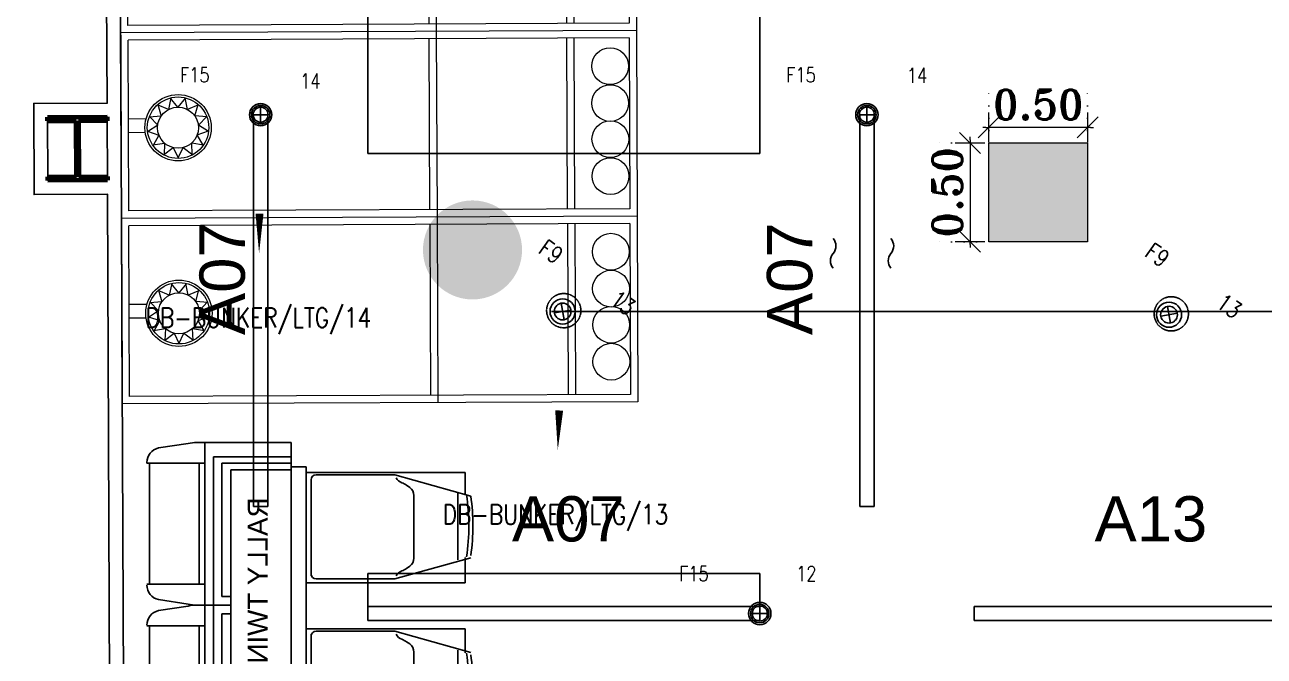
# Model space of a CAD drawing. Header units: inches. Extents: x 102655 to 148943, y 72248 to 114419.
# Drawn here: x 109536 to 115789, y 87115 to 90304 of the extents above; entities that cross this region are included whole.
import ezdxf
from ezdxf.enums import TextEntityAlignment as Align

# ---------------------------------------------------------------- set-up
doc = ezdxf.new("R2010")
doc.units = ezdxf.units.IN
doc.linetypes.add('CENTER INDS', pattern=[13.335, 8.89, -1.11125, 2.2225, -1.11125])
doc.linetypes.add('DOT2', pattern=[0.125, 0, -0.125])
doc.layers.get('Defpoints').update_dxf_attribs({"color": 8})
for name, color, linetype, lineweight in [('ceiling dim', 8, 'Continuous', 5), ('Furnitureee', 8, 'Continuous', 5), ('Part', 8, 'Continuous', 0), ('S-SOLID', 8, 'Continuous', 0)]:
    doc.layers.add(name, color=color, linetype=linetype, lineweight=lineweight)
for name, color, linetype in [('E-LEADER', 30, 'Continuous'), ('E-LTG', 92, 'Continuous'), ('E-TAG', 30, 'Continuous'), ('E_TAG', 30, 'Continuous'), ('equipment', 8, 'Continuous'), ('FURNITURE', 8, 'Continuous'), ('txt', 8, 'Continuous'), ('WALL-GNRL', 8, 'Continuous')]:
    doc.layers.add(name, color=color, linetype=linetype)
doc.layers.add('ELECTRICAL LIGHTING CEILING', color=6, linetype='CENTER INDS', true_color=0xff00ff)
doc.styles.add('Pyzd-Romans', font='romans.shx', dxfattribs={"width": 0.8})
doc.styles.add('ROMANT', font='romant')
doc.styles.get("Standard").update_dxf_attribs({"font": 'arial.ttf'})
doc.dimstyles.new('50', dxfattribs={"dimtxt": 0.15, "dimasz": 0.015, "dimexe": 0.18, "dimexo": 0.0625, "dimgap": 0.04, "dimtad": 1, "dimzin": 0, "dimdsep": 46, "dimtxsty": 'ROMANT', "dimblk": 'SAM2', "dimcen": 0.09, "dimclre": 181, "dimclrt": 3, "dimazin": 0, "dimtfac": 0.782609, "dimtix": 1, "dimtmove": 2, "dimatfit": 3, "dimldrblk": 'SAM2', "dimfxl": 0.18, "dimtolj": 1, "dimtzin": 0, "dimarcsym": 0})
doc.dimstyles.get("Standard").update_dxf_attribs({"dimtxt": 0.18, "dimasz": 0.18, "dimexe": 0.18, "dimexo": 0.0625, "dimgap": 0.09, "dimtad": 0, "dimtih": 1, "dimtoh": 1, "dimdec": 4, "dimzin": 0, "dimdsep": 46, "dimtxsty": 'Standard', "dimcen": 0.09, "dimadec": 0, "dimazin": 0, "dimtfac": 1, "dimtdec": 4, "dimtofl": 0, "dimtmove": 0, "dimatfit": 3, "dimfxl": 1, "dimtolj": 1, "dimtzin": 0, "dimarcsym": 0})

# ---------------------------------------------------------------- blocks, each defined once
blk = doc.blocks.new('fg')
at = {"layer": 'Part', "extrusion": (5.55915e-09, -1.62435e-07, 1)}
blk.add_hatch(color=256, dxfattribs=at).paths.add_polyline_path([(935531.9, -728226.8), (935514.4, -728219.3), (935631.9, -727943.3), (935649.4, -727950.8), (935592.8, -728083.7), (935852.3, -728194.2), (935908.9, -728061.2), (935926.4, -728068.7), (935808.8, -728344.7), (935791.3, -728337.3), (935848, -728204.3), (935588.5, -728093.8)])
at = {"layer": 'Part', "color": 4, "linetype": 'Continuous', "lineweight": 100, "extrusion": (5.55915e-09, -1.62435e-07, 1)}
for p, q in [((935514.4, -728219.3, 0), (935631.9, -727943.3, 0)), ((935649.4, -727950.8, 0), (935592.8, -728083.7, 0)), ((935631.9, -727943.3, 0), (935649.4, -727950.8, 0)), ((935531.9, -728226.8, 0), (935588.5, -728093.8, 0)), ((935848, -728204.3, 0), (935588.5, -728093.8, 0)), ((935592.8, -728083.7, 0), (935852.3, -728194.2, 0)), ((935926.4, -728068.7, 0), (935808.8, -728344.7, 0)), ((935852.3, -728194.2, 0), (935908.9, -728061.2, 0)), ((935908.9, -728061.2, 0), (935926.4, -728068.7, 0)), ((935531.9, -728226.8, 0), (935514.4, -728219.3, 0)), ((935791.3, -728337.3, 0), (935848, -728204.3, 0)), ((935808.8, -728344.7, 0), (935791.3, -728337.3, 0))]:
    blk.add_line(p, q, dxfattribs=at)
blk = doc.blocks.new('bbd')
at = {"color": 8}
for p, q in [((314389.8745, -18800.108, -0.0251), (314389.8745, -18802.9127, -0.0251)), ((314389.8745, -18800.108, -0.0251), (314389.8745, -18802.9127, -0.0251)), ((314389.8745, -18800.108, -0.0251), (314390.8845, -18800.108, -0.0251)), ((314389.9145, -18800.148, -0.0251), (314389.9145, -18802.8727, -0.0251)), ((314389.9145, -18800.148, -0.0251), (314390.8445, -18800.148, -0.0251)), ((314390.8445, -18800.148, -0.0251), (314390.8445, -18802.8727, -0.0251)), ((314390.8845, -18800.108, -0.0251), (314390.8845, -18802.9127, -0.0251)), ((314389.9145, -18800.448, -0.0251), (314390.8445, -18800.448, -0.0251)), ((314389.9145, -18800.488, -0.0251), (314390.8445, -18800.488, -0.0251)), ((314389.8745, -18801.1964, -0.0251), (314390.8845, -18801.1964, -0.0251)), ((314389.9145, -18801.2364, -0.0251), (314390.8445, -18801.2364, -0.0251)), ((314390.3345, -18802.4457, -0.0251), (314390.329, -18802.5108, -0.0251)), ((314390.3789, -18802.4919, -0.0251), (314390.3315, -18802.4468, -0.0251)), ((314390.414, -18802.4368, -0.0251), (314390.3789, -18802.4919, -0.0251)), ((314390.4318, -18802.4984, -0.0251), (314390.4108, -18802.4364, -0.0251)), ((314390.329, -18802.5108, -0.0251), (314390.2661, -18802.4929, -0.0251)), ((314390.2682, -18802.4905, -0.0251), (314390.2936, -18802.5508, -0.0251)), ((314390.4886, -18802.4659, -0.0251), (314390.4318, -18802.4984, -0.0251)), ((314390.4757, -18802.5287, -0.0251), (314390.4859, -18802.4641, -0.0251)), ((314390.2936, -18802.5508, -0.0251), (314390.2296, -18802.5641, -0.0251)), ((314390.2303, -18802.561, -0.0251), (314390.2808, -18802.6026, -0.0251)), ((314390.5411, -18802.5263, -0.0251), (314390.4757, -18802.5287, -0.0251)), ((314390.5005, -18802.5759, -0.0251), (314390.5396, -18802.5235, -0.0251)), ((314390.5595, -18802.6042, -0.0251), (314390.5005, -18802.5759, -0.0251)), ((314390.2296, -18802.641, -0.0251), (314390.2936, -18802.6544, -0.0251)), ((314390.2808, -18802.6026, -0.0251), (314390.2303, -18802.6442, -0.0251)), ((314390.5005, -18802.6293, -0.0251), (314390.5595, -18802.601, -0.0251)), ((314390.5396, -18802.6817, -0.0251), (314390.5005, -18802.6293, -0.0251)), ((314390.2661, -18802.7122, -0.0251), (314390.329, -18802.6943, -0.0251)), ((314390.2936, -18802.6544, -0.0251), (314390.2682, -18802.7147, -0.0251)), ((314390.329, -18802.6943, -0.0251), (314390.3345, -18802.7595, -0.0251)), ((314390.3315, -18802.7583, -0.0251), (314390.3789, -18802.7132, -0.0251)), ((314390.3789, -18802.7132, -0.0251), (314390.414, -18802.7684, -0.0251)), ((314390.4108, -18802.7687, -0.0251), (314390.4318, -18802.7068, -0.0251)), ((314390.4318, -18802.7068, -0.0251), (314390.4886, -18802.7393, -0.0251)), ((314390.4757, -18802.6765, -0.0251), (314390.5411, -18802.6788, -0.0251)), ((314390.4859, -18802.7411, -0.0251), (314390.4757, -18802.6765, -0.0251)), ((314390.3425, -18802.8727, -0.0251), (314390.3425, -18802.7761, -0.0251)), ((314390.4165, -18802.8727, -0.0251), (314390.4165, -18802.7814, -0.0251)), ((314390.8845, -18802.9127, -0.0251), (314389.8745, -18802.9127, -0.0251)), ((314390.8445, -18802.8727, -0.0251), (314389.9145, -18802.8727, -0.0251))]:
    blk.add_line(p, q, dxfattribs=at)
for centre, radius in [((314390.0672, -18800.2521, -0.0251), 0.1), ((314390.2683, -18800.2521, -0.0251), 0.1), ((314390.4647, -18800.2521, -0.0251), 0.1), ((314390.6658, -18800.2521, -0.0251), 0.1), ((314390.3923, -18802.6026, -0.0251), 0.1805), ((314390.3923, -18802.6026, -0.0251), 0.1672), ((314390.3923, -18802.6026, -0.0251), 0.1115)]:
    blk.add_circle(centre, radius, dxfattribs=at)
blk = doc.blocks.new('A$C1091693A')
at = {"layer": 'equipment'}
for p, q in [((-0.0504, 1.6059), (-0.0462, 1.6059)), ((-0.0504, 1.5928), (0.5644, 1.5928)), ((-0.0462, 1.3147), (-0.0462, 1.6059)), ((0.5644, 1.3147), (0.5644, 1.6059)), ((0.7748, 1.3147), (0.7748, 1.6059)), ((1.3896, 1.5928), (0.7748, 1.5928)), ((1.3854, 1.3147), (1.3854, 1.6059)), ((1.3896, 1.6059), (1.3854, 1.6059)), ((-0.1236, 1.5471), (-0.1467, 1.3978)), ((0.6419, 1.5471), (0.6649, 1.3978)), ((0.6974, 1.5471), (0.6743, 1.3978)), ((1.4629, 1.5471), (1.4859, 1.3978)), ((-0.1514, 0.8786), (-0.1514, 1.3547)), ((-0.1514, 1.3147), (0.6696, 1.3147)), ((-0.0504, 1.3428), (0.5644, 1.3428)), ((0.6696, 1.1826), (0.6696, 1.3547)), ((0.6696, 1.1826), (0.6696, 1.3547)), ((1.4906, 1.3147), (0.6696, 1.3147)), ((1.3896, 1.3428), (0.7748, 1.3428)), ((1.4906, 0.8786), (1.4906, 1.3547)), ((-0.0795, 1.271), (0.6696, 1.271)), ((-0.0795, 0.8786), (-0.0795, 1.271)), ((1.4188, 1.271), (0.6696, 1.271)), ((1.4188, 0.8786), (1.4188, 1.271)), ((-0.0462, 0.8786), (-0.0462, 1.2279)), ((-0.0462, 1.2279), (0.626, 1.2279)), ((0.626, 1.1826), (0.626, 1.2279)), ((0.7133, 1.1826), (0.7133, 1.2279)), ((1.3854, 1.2279), (0.7133, 1.2279)), ((1.3854, 0.8786), (1.3854, 1.2279)), ((-0.0128, 1.1826), (0.6696, 1.1826)), ((-0.0128, 0.8786), (-0.0128, 1.1826)), ((1.3521, 1.1826), (0.6696, 1.1826)), ((1.3521, 0.8786), (1.3521, 1.1826)), ((-0.1514, 0.8786), (0.6696, 0.8786)), ((-0.0282, 0.8019), (-0.0282, 0.8786)), ((1.4906, 0.8786), (0.6696, 0.8786)), ((1.3675, 0.8019), (1.3675, 0.8786)), ((-0.0282, 0.8019), (0.6696, 0.8019)), ((0, 0.8019), (0, 0)), ((0.0114, 0.7529), (0.0114, 0.3555)), ((0.0364, 0.7779), (0.5224, 0.7779)), ((0.5376, 0.7529), (0.5376, 0.3555)), ((0.5567, 0.8019), (0.5567, 0)), ((1.3675, 0.8019), (0.6696, 0.8019)), ((0.7903, 0.8019), (0.7903, 0)), ((0.8017, 0.7529), (0.8017, 0.3555)), ((1.3028, 0.7779), (0.8168, 0.7779)), ((1.3278, 0.7529), (1.3278, 0.3555)), ((1.347, 0.8019), (1.347, 0)), ((0.0114, 0.3555), (0.1188, -0.0278)), ((0.5376, 0.3555), (0.4302, -0.0278)), ((0.8017, 0.3555), (0.9091, -0.0278)), ((1.3278, 0.3555), (1.2205, -0.0278)), ((0.0643, 0.2965), (0.0754, 0.2805)), ((0.1164, 0.2591), (0.4325, 0.2591)), ((0.4847, 0.2965), (0.4736, 0.2805)), ((0.8545, 0.2965), (0.8657, 0.2805)), ((1.2228, 0.2591), (0.9067, 0.2591)), ((1.275, 0.2965), (1.2639, 0.2805)), ((0, 0), (0.1106, 0)), ((0.0995, 0.0371), (0.4417, 0.0371)), ((1.2398, 0.0371), (0.8976, 0.0371)), ((1.347, 0), (1.2287, 0)), ((0.5567, 0), (0.4286, 0)), ((0.5207, 0), (0.4384, 0)), ((0.7903, 0), (0.9107, 0)), ((0.8186, 0), (0.9008, 0))]:
    blk.add_line(p, q, dxfattribs=at)
for centre, radius, start, end in [((-0.0504, 1.5309), 0.075, 90, 167.54287), ((0.5686, 1.5309), 0.075, 12.45713, 90), ((0.7706, 1.5309), 0.075, 90, 167.54287), ((1.3896, 1.5309), 0.075, 12.45713, 90), ((0.0486, 1.3547), 0.2, 167.54287, 180), ((0.4696, 1.3547), 0.2, 0, 12.45713), ((0.8696, 1.3547), 0.2, 167.54287, 180), ((1.2906, 1.3547), 0.2, 0, 12.45713), ((0.0364, 0.7529), 0.025, 90, 180), ((0.5126, 0.7529), 0.025, 0, 90), ((0.8267, 0.7529), 0.025, 90, 180), ((1.3028, 0.7529), 0.025, 0, 90), ((0.0051, 0.3031), 0.05, 19.70803, 64.45408), ((0.1463, 0.3537), 0.1, 199.70803, 214.86884), ((0.4027, 0.3537), 0.1, 325.13116, 340.29197), ((0.5439, 0.3031), 0.05, 115.54592, 160.29197), ((0.7954, 0.3031), 0.05, 19.70803, 64.45408), ((0.9366, 0.3537), 0.1, 199.70803, 214.86884), ((1.193, 0.3537), 0.1, 325.13116, 340.29197), ((1.3342, 0.3031), 0.05, 115.54592, 160.29197), ((0.1164, 0.3091), 0.05, 214.86884, 270), ((0.4325, 0.3091), 0.05, 270, 325.13116), ((0.9067, 0.3091), 0.05, 214.86884, 270), ((1.2228, 0.3091), 0.05, 270, 325.13116), ((0.2688, 0.9918), 1.0102, 261.0914, 278.99052), ((0.269, 1.0269), 1.0653, 261.89601, 278.10399), ((1.0704, 0.9918), 1.0102, 261.00948, 278.9086), ((1.0703, 1.0269), 1.0653, 261.89601, 278.10399)]:
    blk.add_arc(centre, radius, start, end, dxfattribs=at)
at = {"layer": 'txt'}
blk.add_text('RALLY TWIN', height=0.1, rotation=359.96205, dxfattribs=at).set_placement((0.1263, 0.9977))
blk = doc.blocks.new('SAM2')
for p, q in [((0, -5), (0, 5)), ((3.54, 3.54), (-3.54, -3.54)), ((-1, 0), (0, 0))]:
    blk.add_line(p, q)
blk = doc.blocks.new('*D141')
at = {"layer": 'ceiling dim', "color": 181, "linetype": 'DOT2', "lineweight": -2, "ltscale": 0.5, "transparency": 16777216}
for p, q in [((478767.4507, 1037617.8236), (478767.4507, 1037618.0195)), ((478767.9494, 1037617.8236), (478767.9494, 1037618.0195))]:
    blk.add_line(p, q, dxfattribs=at)
at = {"layer": 'ceiling dim', "color": 0, "lineweight": -2, "ltscale": 0.5, "transparency": 16777216}
for p, q in [((478767.4357, 1037617.8395), (478767.4207, 1037617.8395)), ((478767.9494, 1037617.8395), (478767.4507, 1037617.8395)), ((478767.9644, 1037617.8395), (478767.9794, 1037617.8395))]:
    blk.add_line(p, q, dxfattribs=at)
at = {"layer": 'Defpoints', "color": 0, "ltscale": 0.5, "transparency": 16777216}
for p in [(478767.4507, 1037617.8395), (478767.4507, 1037617.7611), (478767.9494, 1037617.7611)]:
    blk.add_point(p, dxfattribs=at)
at = {"layer": 'ceiling dim', "color": 0, "lineweight": -2, "ltscale": 0.5, "transparency": 16777216, "xscale": 0.015, "yscale": 0.015, "zscale": 0.015}
blk.add_blockref('SAM2', (478767.4507, 1037617.8395), dxfattribs=at)
at = {"layer": 'ceiling dim', "color": 0, "lineweight": -2, "ltscale": 0.5, "transparency": 16777216, "xscale": 0.015, "yscale": 0.015, "zscale": 0.015, "rotation": 180}
blk.add_blockref('SAM2', (478767.9494, 1037617.8395), dxfattribs=at)
at = {"layer": 'ceiling dim', "color": 3, "ltscale": 0.5, "transparency": 16777216, "insert": (478767.7, 1037617.9545), "char_height": 0.15, "attachment_point": 5, "style": 'ROMANT'}
blk.add_mtext('\\A1;0.50', dxfattribs=at)
blk = doc.blocks.new('*D142')
at = {"layer": 'ceiling dim', "color": 181, "linetype": 'DOT2', "lineweight": -2, "ltscale": 0.5, "transparency": 16777216}
for p, q in [((478767.3882, 1037617.7611), (478767.1763, 1037617.7611)), ((478767.3882, 1037617.2624), (478767.1763, 1037617.2624))]:
    blk.add_line(p, q, dxfattribs=at)
at = {"layer": 'ceiling dim', "color": 0, "lineweight": -2, "ltscale": 0.5, "transparency": 16777216}
for p, q in [((478767.3563, 1037617.7761), (478767.3563, 1037617.7911)), ((478767.3563, 1037617.7611), (478767.3563, 1037617.2624)), ((478767.3563, 1037617.2474), (478767.3563, 1037617.2324))]:
    blk.add_line(p, q, dxfattribs=at)
at = {"layer": 'Defpoints', "color": 0, "ltscale": 0.5, "transparency": 16777216}
for p in [(478767.4507, 1037617.7611), (478767.3563, 1037617.2624), (478767.4507, 1037617.2624)]:
    blk.add_point(p, dxfattribs=at)
at = {"layer": 'ceiling dim', "color": 0, "lineweight": -2, "ltscale": 0.5, "transparency": 16777216, "xscale": 0.015, "yscale": 0.015, "zscale": 0.015}
for p, rotation in [((478767.3563, 1037617.7611), 270), ((478767.3563, 1037617.2624), 90)]:
    blk.add_blockref('SAM2', p, dxfattribs=dict(at, rotation=rotation))
at = {"layer": 'ceiling dim', "color": 3, "ltscale": 0.5, "transparency": 16777216, "insert": (478767.2413, 1037617.5117), "char_height": 0.15, "attachment_point": 5, "rotation": 90, "style": 'ROMANT'}
blk.add_mtext('\\A1;0.50', dxfattribs=at)
blk = doc.blocks.new('E-L-FSPOT2')
at = {"color": 254, "lineweight": 0}
for points in [[(0, -75), (0, -75), (0, -75), (0, -75), (0, -75), (0, -75), (0, -75), (0, -75), (0, -75), (0, -75), (0, -75), (0, -75)], [(0, -75), (0, -75)], [(0, -75), (0, -75)], [(0, -75), (0, -75)], [(0, -75), (0, -75)], [(0, -75), (0, -75)], [(0, -75), (0, -75)], [(0, -75), (0, -75)], [(0, -75), (0, -75)], [(0, -75), (0, -75)], [(0, -75), (0, -75)], [(0, -75), (0, -75)], [(0, -75), (0, -75)], [(0, -75), (0, -75), (0, -75)], [(0, -75), (0, -75)], [(0, -75), (0, -75)], [(0, -75), (0, -75)], [(0, -75), (0, -75), (0, -75), (0, -75), (0, -75), (0, -75), (0, -75), (0, -75), (0, -75), (0, -75)], [(0, -75), (0, -75)]]:
    blk.add_lwpolyline(points, dxfattribs=at)
blk.add_circle((0, 0), 75)
at = {"layer": 'E-TAG'}
for points in [[(-35.4, -35.4), (35.4, 35.4)], [(-35.4, 35.4), (35.4, -35.4)]]:
    blk.add_lwpolyline(points, dxfattribs=at)
blk.add_circle((0, 0), 50, dxfattribs=at)
at = {"layer": 'E-TAG', "style": 'Pyzd-Romans', "width": 0.8, "flags": 1}
for tag, p in [('BPANEL', (262.5, 925)), ('SWITCH', (-262.5, 700)), ('LOADVA', (262.5, 700)), ('BTYPE', (-262.5, 475)), ('PANEL', (262.5, 475)), ('HEIGHT', (-246.5, -477.6)), ('DSCR', (-246.5, -702.6)), ('ROOM', (278.5, -702.6))]:
    blk.add_attdef(tag, text='', height=100, dxfattribs=at).set_placement(p, align=Align.MIDDLE_CENTER)
at = {"layer": 'E-TAG', "style": 'Pyzd-Romans', "width": 0.8}
for tag, p in [('TYPE', (-262.5, 250)), ('NO.', (262.5, 250)), ('W.P', (-246.5, -252.6)), ('A,B,C', (278.5, -252.6)), ('CBT', (278.5, -477.6))]:
    blk.add_attdef(tag, text='', height=100, dxfattribs=at).set_placement(p, align=Align.MIDDLE_CENTER)
blk = doc.blocks.new('f15')
at = {"layer": 'E-LEADER'}
for points in [[(19, 0), (-19, 0)], [(0, 19), (0, -19)]]:
    blk.add_lwpolyline(points, dxfattribs=at)
blk.add_circle((0, 0), 23.3, dxfattribs=at)
at = {"layer": 'E-LTG'}
for radius in [28.2, 19]:
    blk.add_circle((0, 0), radius, dxfattribs=at)
at = {"layer": 'E_TAG', "style": 'Pyzd-Romans', "width": 0.8, "flags": 1}
for tag, p in [('BPANEL', (262.5, 1125)), ('SWITCH', (-262.5, 900)), ('LOADVA', (262.5, 900)), ('BTYPE', (-262.5, 675)), ('PANEL', (262.5, 675)), ('HEIGHT', (-262.5, -675)), ('DSCR', (-262.5, -900)), ('ROOM', (262.5, -900))]:
    blk.add_attdef(tag, text='', height=100, dxfattribs=at).set_placement(p, align=Align.MIDDLE_CENTER)
at = {"layer": 'E_TAG', "style": 'Pyzd-Romans', "width": 0.8}
for tag, p in [('TYPE', (-262.5, 450)), ('NO.', (262.5, 450)), ('W.P', (-262.5, -450)), ('A,B,C', (262.5, -450)), ('CBT', (262.5, -675))]:
    blk.add_attdef(tag, text='', height=100, dxfattribs=at).set_placement(p, align=Align.MIDDLE_CENTER)
blk = doc.blocks.new('E-Ct-No')
at = {"color": 5}
blk.add_lwpolyline([(700, 0, 0, 40, 0), (500, 0, 0, 0, -0.000017), (0, 0, 0, 0, -0.352972)], format="xyseb", dxfattribs=at)
at = {"layer": 'E-TAG', "style": 'Pyzd-Romans', "width": 0.8}
blk.add_attdef('PNL\\NO', text='', height=100, dxfattribs=at).set_placement((1025, 0), align=Align.MIDDLE_CENTER)
blk = doc.blocks.new('*U23')
at = {"color": 0}
for points in [[(0, 75, -0.36397), (0, 0), (0, 0), (0, 0), (0, 0, 0.36397), (0, -75)], [(291.6, 75, -0.36397), (291.6, 0), (291.6, 0), (291.6, 0), (291.6, 0, 0.36397), (291.6, -75)]]:
    blk.add_lwpolyline(points, format="xyb", dxfattribs=at)
blk = doc.blocks.new('*D216')
at = {"color": 0, "lineweight": -2, "transparency": 16777216}
for p, q in [((111265.8, 87366.9), (111265.8, 87532.9)), ((111266, 87532.7), (112254, 87532.7)), ((113243.4, 87532.7), (112255.4, 87532.7)), ((113243.6, 87366.9), (113243.6, 87532.9))]:
    blk.add_line(p, q, dxfattribs=at)
at = {"color": 0, "transparency": 16777216}
for points in [[(111266, 87532.7), (111266, 87532.7), (111265.8, 87532.7)], [(113243.4, 87532.7), (113243.4, 87532.7), (113243.6, 87532.7)]]:
    blk.add_solid(points, dxfattribs=at)
at = {"layer": 'Defpoints', "color": 0, "transparency": 16777216}
for p in [(113243.6, 87532.7), (111265.8, 87366.9), (113243.6, 87366.9)]:
    blk.add_point(p, dxfattribs=at)
at = {"color": 0, "transparency": 16777216, "insert": (112254.7, 87532.7), "char_height": 0.18, "attachment_point": 5}
blk.add_mtext('\\A1;1977.7347', dxfattribs=at)
blk = doc.blocks.new('*D221')
at = {"color": 0, "lineweight": -2, "transparency": 16777216}
for p, q in [((111265.8, 90425.6), (111265.8, 89653)), ((113243.6, 90425.6), (113243.6, 89653)), ((111266, 89653.2), (112254, 89653.2)), ((113243.4, 89653.2), (112255.4, 89653.2))]:
    blk.add_line(p, q, dxfattribs=at)
at = {"color": 0, "transparency": 16777216}
for points in [[(111266, 89653.2), (111266, 89653.2), (111265.8, 89653.2)], [(113243.4, 89653.2), (113243.4, 89653.2), (113243.6, 89653.2)]]:
    blk.add_solid(points, dxfattribs=at)
at = {"layer": 'Defpoints', "color": 0, "transparency": 16777216}
for p in [(111265.8, 90425.6), (113243.6, 90425.6), (113243.6, 89653.2)]:
    blk.add_point(p, dxfattribs=at)
at = {"color": 0, "transparency": 16777216, "insert": (112254.7, 89653.2), "char_height": 0.18, "attachment_point": 5}
blk.add_mtext('\\A1;1977.7347', dxfattribs=at)
blk = doc.blocks.new('f')
at = {"layer": 'S-SOLID', "ltscale": 0.5, "true_color": 0xed1f24, "transparency": 33554559}
h = blk.add_hatch(color=240, dxfattribs=at)
h.dxf.hatch_style = 1
h.paths.add_polyline_path([(478767.4507, 1037617.7611), (478767.9494, 1037617.7611), (478767.9494, 1037617.2624), (478767.4507, 1037617.2624)])
at = {"layer": 'S-SOLID', "ltscale": 0.5, "true_color": 0x999b37, "transparency": 33554559}
h = blk.add_hatch(color=55, dxfattribs=at)
h.dxf.hatch_style = 1
edge = h.paths.add_edge_path()
edge.add_arc((478764.8459, 1037617.2207), 0.25, 0, 360)
at = {"layer": 'ceiling dim', "color": 242, "ltscale": 0.5, "true_color": 0xcd2027}
blk.add_lwpolyline([(478767.4507, 1037617.7611), (478767.9494, 1037617.7611), (478767.9494, 1037617.2624), (478767.4507, 1037617.2624)], close=True, dxfattribs=at)
at = {"layer": 'WALL-GNRL', "color": 8, "extrusion": (-2.32265e-18, -9.70452e-08, 1)}
for p, q in [((478763.1112, 1037609.012), (478763.0237, 1037629.3131)), ((478763.002, 1037617.9622), (478762.9826, 1037622.4989)), ((478763.0037, 1037617.5722), (478763.0023, 1037617.8922)), ((478763.0249, 1037612.614), (478763.004, 1037617.5022))]:
    blk.add_line(p, q, dxfattribs=at)
at = {"layer": 'WALL-GNRL', "color": 8}
for points in [[(478763.0036, 1037617.9622, 0), (478762.6319, 1037617.9606, 0), (478762.6339, 1037617.5006, 0), (478763.0055, 1037617.5022, 0)], [(478763.0039, 1037617.8922, 0), (478762.7022, 1037617.8909, 0), (478762.7036, 1037617.5709, 0), (478763.0052, 1037617.5722, 0)]]:
    blk.add_polyline3d(points, dxfattribs=at)
at = {"layer": 'FURNITURE', "color": 8, "extrusion": (-2.32256e-18, -9.70452e-08, 1), "xscale": 0.001000000000009729, "yscale": 0.001000000000009729, "zscale": 0.001000000000009729, "rotation": 293.3091817035541}
blk.add_blockref('fg', (479061.3103, 1038765.2025, -0.1008), dxfattribs=at)
at = {"layer": 'Furnitureee', "color": 8, "ltscale": 0.5, "extrusion": (-5.0734e-08, 8.27371e-08, 1), "xscale": 0.9277777888992446, "yscale": 0.9277777888992446, "zscale": 0.9277777888992446, "rotation": 270.2447821101017}
for p in [(494961.6882, 1329375.0638, 0.0849), (494961.6922, 1329374.1268, 0.0849), (494961.6962, 1329373.1897, 0.0849)]:
    blk.add_blockref('bbd', p, dxfattribs=at)
at = {"layer": 'Furnitureee', "color": 8, "ltscale": 0.5, "xscale": -1.000000000000001, "rotation": 90}
blk.add_blockref('A$C1091693A', (478764.8094, 1037616.097), dxfattribs=at)
at = {"layer": 'ceiling dim', "color": 51, "ltscale": 0.5, "true_color": 0xf7f281}
dim = blk.add_linear_dim(base=(478767.4507, 1037617.8395), p1=(478767.9494, 1037617.7611), p2=(478767.4507, 1037617.7611), dimstyle='50', dxfattribs=at)
dim.commit()
dim.dimension.update_dxf_attribs({"geometry": '*D141', "text_midpoint": (478767.7, 1037617.9545)})
dim = blk.add_linear_dim(base=(478767.3563, 1037617.2624), p1=(478767.4507, 1037617.7611), p2=(478767.4507, 1037617.2624), angle=90, dimstyle='50', dxfattribs=at)
dim.commit()
dim.dimension.update_dxf_attribs({"geometry": '*D142', "text_midpoint": (478767.2413, 1037617.5117)})

msp = doc.modelspace()

# ---------------------------------------------------------------- linework, layer by layer
msp.add_line((112193.03264, 88855.48698), (133562.2544, 88855.48698))
at = {"layer": 'ELECTRICAL LIGHTING CEILING', "color": 6}
for points in [[(110761.30788, 89849.65169), (110689.31163, 89849.65175), (110689.30998, 87870.83931), (110761.30623, 87870.83925)], [(113748.06772, 89849.64919), (113820.06396, 89849.64913), (113820.06231, 87870.8367), (113748.06606, 87870.83676)], [(113243.553, 87294.86724), (111265.81833, 87294.86889), (111265.81839, 87366.86513), (113243.55306, 87366.86348)], [(114324.57442, 87294.86634), (116302.30908, 87294.86469), (116302.30914, 87366.86093), (114324.57448, 87366.86258)]]:
    msp.add_lwpolyline(points, close=True, dxfattribs=at)
at = {"layer": 'ELECTRICAL LIGHTING CEILING'}
for centre in [(112254.68697, 88860.24422), (115319.85451, 88844.11704)]:
    msp.add_circle(centre, 86.39549, dxfattribs=at)

# ---------------------------------------------------------------- block references
ref = msp.add_blockref('f15', (110725.30976, 89849.65172), dxfattribs=dict(xscale=2, yscale=2, zscale=2))
ref.add_attrib('TYPE', 'F15', dxfattribs={"layer": 'E_TAG', "height": 75, "style": 'Pyzd-Romans', "width": 0.8}).set_placement((110393.02293, 90051.08228), align=Align.MIDDLE_CENTER)
ref.add_attrib('NO.', '14', dxfattribs={"layer": 'E_TAG', "height": 75, "style": 'Pyzd-Romans', "width": 0.8}).set_placement((110975.86842, 90019.51559), align=Align.MIDDLE_CENTER)
ref = msp.add_blockref('f15', (113784.06584, 89849.64916), dxfattribs=dict(xscale=2, yscale=2, zscale=2))
ref.add_attrib('TYPE', 'F15', dxfattribs={"layer": 'E_TAG', "height": 75, "style": 'Pyzd-Romans', "width": 0.8}).set_placement((113451.77902, 90051.07973), align=Align.MIDDLE_CENTER)
ref.add_attrib('NO.', '14', dxfattribs={"layer": 'E_TAG', "height": 75, "style": 'Pyzd-Romans', "width": 0.8}).set_placement((114037.45813, 90048.57938), align=Align.MIDDLE_CENTER)
ref = msp.add_blockref('f15', (113243.55303, 87330.86536), dxfattribs=dict(xscale=2, yscale=2, zscale=2))
ref.add_attrib('TYPE', 'F15', dxfattribs={"layer": 'E_TAG', "height": 75, "style": 'Pyzd-Romans', "width": 0.8}).set_placement((112911.26621, 87532.29593), align=Align.MIDDLE_CENTER)
ref.add_attrib('NO.', '12', dxfattribs={"layer": 'E_TAG', "height": 75, "style": 'Pyzd-Romans', "width": 0.8}).set_placement((113478.51819, 87532.51716), align=Align.MIDDLE_CENTER)
at = {"layer": 'ceiling dim', "xscale": 1000, "yscale": 1000, "zscale": 1000}
msp.add_blockref('f', (-478653051.58299, -1037528053.90511), dxfattribs=at)
at = {"layer": 'E-LTG'}
ref = msp.add_blockref('E-Ct-No', (110725.30976, 89849.65172), dxfattribs=dict(at, rotation=269.3664584171291))
ref.add_attrib('PNL\\NO', 'DB-BUNKER/LTG/14', dxfattribs={"layer": 'E-TAG', "height": 100, "style": 'Pyzd-Romans', "width": 0.8}).set_placement((110713.97617, 88824.71438), align=Align.MIDDLE_CENTER)
at = {"layer": 'E-LTG', "xscale": 0.8476918827478218, "yscale": 0.8476918827478218, "zscale": 0.8476918827478218, "rotation": 324.5660952900275}
for p in [(112249.02681, 88855.83272), (115308.48596, 88839.68056)]:
    msp.add_blockref('E-L-FSPOT2', p, dxfattribs=at).add_auto_attribs({'TYPE': 'F9', 'NO.': '13'})
at = {"layer": 'E-LTG', "rotation": 179.9941983036225}
msp.add_blockref('*U23', (113905.47939, 89149.41932), dxfattribs=at)
at = {"layer": 'E-LTG'}
ref = msp.add_blockref('E-Ct-No', (112249.02681, 88855.83272), dxfattribs=dict(at, rotation=267.9906518723551))
ref.add_attrib('PNL\\NO', 'DB-BUNKER/LTG/13', dxfattribs={"layer": 'E-TAG', "height": 100, "style": 'Pyzd-Romans', "width": 0.8}).set_placement((112213.08769, 87831.46298), align=Align.MIDDLE_CENTER)

# ---------------------------------------------------------------- texts
for p in [(110645.78673, 88736.96933), (113508.50966, 88736.96933)]:
    msp.add_text('A07', height=228.893641, rotation=90).set_placement(p)
for s, p in [('A07', (111992.9669, 87694.58047)), ('A13', (114932.33761, 87694.58047))]:
    msp.add_text(s, height=228.893641).set_placement(p)

# ---------------------------------------------------------------- dimensions: what is measured, and where the dimension line sits
for p1, p2, distance, picture, middle in [((111265.82095, 90425.62121), (113243.55561, 90425.61956), -772.43599, '*D221', (112254.68828, 89653.18357)), ((111265.81839, 87366.86513), (113243.55306, 87366.86348), 165.8389, '*D216', (112254.68573, 87532.70238))]:
    dim = msp.add_aligned_dim(p1=p1, p2=p2, distance=distance, dimstyle='Standard', override={"dimzin": 8})
    dim.commit()
    dim.dimension.update_dxf_attribs({"geometry": picture, "text_midpoint": middle})

doc.saveas('drawing.dxf')
